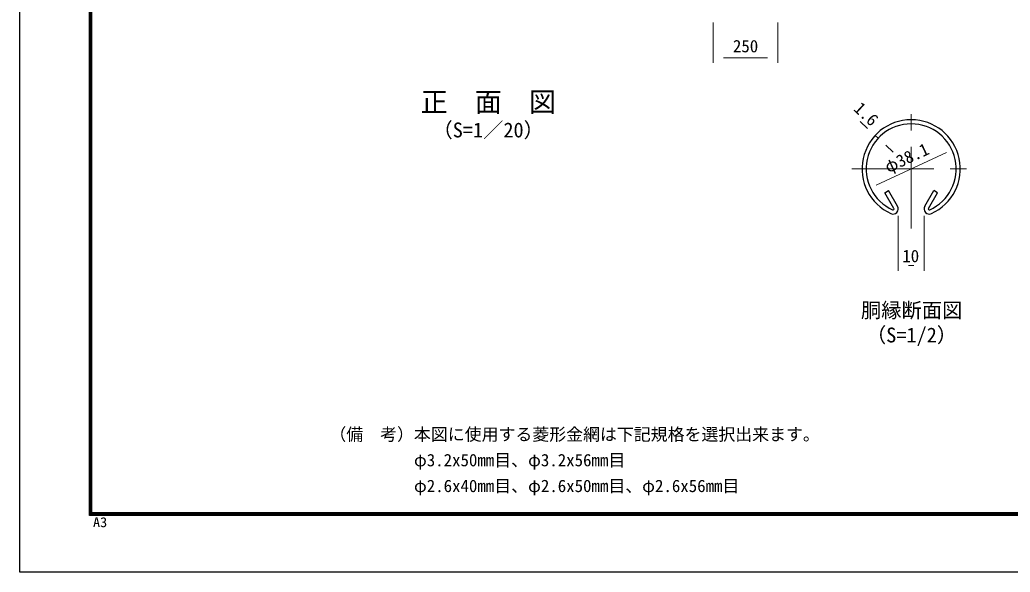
# Model space of a CAD drawing. Units: millimetres, scale not verified, with parts at other scales. Extents: x -4200 to 4200, y -2970 to 2970.
# Drawn here: x -4200 to -358, y -2970 to -827 of the extents above; entities that cross this region are included whole.
import ezdxf
from ezdxf.enums import TextEntityAlignment as Align

# ---------------------------------------------------------------- set-up
doc = ezdxf.new("R2010")
doc.units = ezdxf.units.MM
doc.header["$LTSCALE"] = 10
doc.linetypes.add('USER1', pattern=[50.8, 31.75, -6.35, 6.35, -6.35])
for name, color, linetype, lineweight in [('0-0_D-TTL-TXT', 7, 'Continuous', 25), ('0-5_D-STR1', 1, 'Continuous', 25), ('0-6_D-STR-DIM', 7, 'Continuous', 13), ('0-A_D-BMK', 2, 'USER1', 13), ('0-E_D-TTL', 7, 'Continuous', 25)]:
    doc.layers.add(name, color=color, linetype=linetype, lineweight=lineweight)
doc.styles.add('ＭＳ ゴシック', font='')
doc.styles.get('ＭＳ ゴシック').set_extended_font_data('MS Gothic')

msp = doc.modelspace()

# ---------------------------------------------------------------- linework, layer by layer
at = {"layer": '0-5_D-STR1'}
for p, q in [((-844.36, -1497.57), (-830.47, -1489.55)), ((-809.27, -1558.35), (-844.36, -1497.57)), ((-795.38, -1550.33), (-830.47, -1489.55)), ((-689.69, -1550.33), (-654.6, -1489.55)), ((-675.8, -1558.35), (-640.71, -1497.57)), ((-640.71, -1497.57), (-654.6, -1489.55))]:
    msp.add_line(p, q, dxfattribs=at)
for centre, radius, start, end in [((-742.53, -1405.04), 190.5, 294.32478, 245.67522), ((-742.53, -1405.04), 174.46, 294.32478, 245.67522), ((-812.74, -1560.36), 20.05, 245.67522, 30), ((-812.74, -1560.36), 4.01, 245.67522, 30), ((-672.33, -1560.36), 20.05, 150, 294.32478), ((-672.33, -1560.36), 4.01, 150, 294.32478)]:
    msp.add_arc(centre, radius, start, end, dxfattribs=at)
at = {"layer": '0-6_D-STR-DIM'}
for p, q in [((-1509.97, -836.79), (-1509.97, -994.1)), ((-1259.97, -836.79), (-1259.97, -994.1)), ((-1469.97, -974.1), (-1299.97, -974.1)), ((-911.42, -1248.18), (-940.73, -1220.95)), ((-870.36, -1286.32), (-882.11, -1275.4)), ((-878.94, -1468.64), (-606.13, -1341.44)), ((-841.05, -1313.54), (-811.74, -1340.76)), ((-792.53, -1587.61), (-792.53, -1800.41)), ((-692.53, -1587.61), (-692.53, -1800.41)), ((-752.53, -1780.41), (-732.53, -1780.41))]:
    msp.add_line(p, q, dxfattribs=at)
at = {"layer": '0-A_D-BMK'}
for p, q in [((-742.53, -1636.86), (-742.53, -1175.3)), ((-972.27, -1405.04), (-512.79, -1405.04))]:
    msp.add_line(p, q, dxfattribs=at)
at = {"layer": '0-E_D-TTL', "color": 2}
msp.add_lwpolyline([(-4200, 2970), (4200, 2970), (4200, -2970), (-4200, -2970)], close=True, dxfattribs=at)
at = {"layer": '0-E_D-TTL'}
for points in [[(-3930, 2750), (3930, 2750), (3930, -2750), (-3930, -2750)], [(-3927.5, 2747.5), (3927.5, 2747.5), (3927.5, -2747.5), (-3927.5, -2747.5)], [(-3925, 2745), (3925, 2745), (3925, -2745), (-3925, -2745)], [(-3922.5, 2742.5), (3922.5, 2742.5), (3922.5, -2742.5), (-3922.5, -2742.5)], [(-3920, 2740), (3920, 2740), (3920, -2740), (-3920, -2740)]]:
    msp.add_lwpolyline(points, close=True, dxfattribs=at)

# ---------------------------------------------------------------- texts
at = {"layer": '0-0_D-TTL-TXT', "style": 'ＭＳ ゴシック'}
for s, height, p in [('正\u3000面\u3000図', 76.98, (-2644.87, -1207.18)), ('（S=1／20）', 57.7, (-2599.39, -1300.38)), ('胴縁断面図', 57.7, (-937.46, -1999.69)), ('（S=1/2）', 57.7, (-917.97, -2095.88)), ('（備\u3000考）本図に使用する菱形金網は下記規格を選択出来ます。', 48.09, (-2999.12, -2473.6)), ('\u3000\u3000\u3000\u3000\u3000φ3.2x50mm目、φ3.2x56mm目', 48.09, (-2999.12, -2573.6)), ('\u3000\u3000\u3000\u3000\u3000φ2.6x40mm目、φ2.6x50mm目、φ2.6x56mm目', 48.09, (-2999.12, -2673.6))]:
    msp.add_text(s, height=height, dxfattribs=at).set_placement(p, align=Align.BOTTOM_LEFT)
at = {"layer": '0-6_D-STR-DIM', "style": 'ＭＳ ゴシック'}
for s, p in [('250', (-1433.97, -967.36)), ('10', (-776.93, -1781.66))]:
    msp.add_text(s, height=48.09, dxfattribs=at).set_placement(p, align=Align.BOTTOM_LEFT)
for s, rotation, p in [('1.6', 317.113, (-978.9, -1186.72)), ('φ38.1', 24.999, (-825.59, -1435.35))]:
    msp.add_text(s, height=48.09, rotation=rotation, dxfattribs=at).set_placement(p, align=Align.BOTTOM_LEFT)
at = {"layer": '0-E_D-TTL', "style": 'ＭＳ ゴシック', "width": 1.05}
msp.add_text('A3', height=38.48, dxfattribs=at).set_placement((-3916.09, -2806.81), align=Align.BOTTOM_LEFT)

doc.saveas('drawing.dxf')
